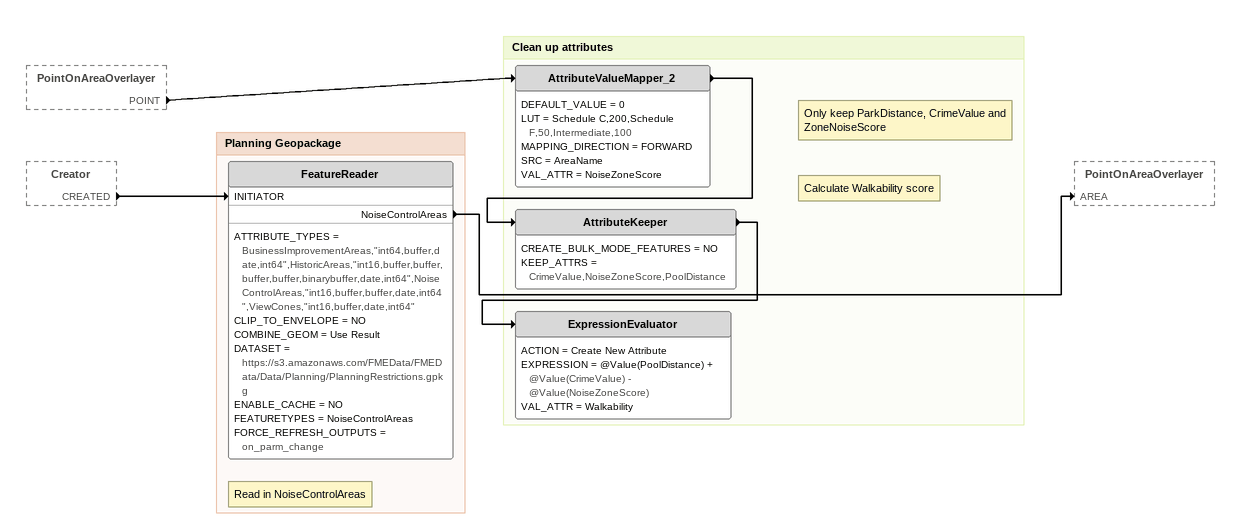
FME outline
PointOnAreaOverlayer [outside]
    POINT -> AttributeValueMapper_2
Creator [outside]
    CREATED -> FeatureReader [INITIATOR]

Bookmark: Planning Geopackage
Note: Read in NoiseControlAreas
FeatureReader
    ATTRIBUTE_TYPES = BusinessImprovementAreas,"int64,buffer,date,int64",HistoricAreas,"int16,buffer,buffer,buffer,buffer,binarybuffer,date,int64",NoiseControlAreas,"int16,buffer,buffer,date,int64",ViewCones,"int16,buffer,date,int64"
    CLIP_TO_ENVELOPE = NO
    COMBINE_GEOM = Use Result
    DATASET = https://s3.amazonaws.com/FMEData/FMEData/Data/Planning/PlanningRestrictions.gpkg
    ENABLE_CACHE = NO
    FEATURETYPES = NoiseControlAreas
    FORCE_REFRESH_OUTPUTS = on_parm_change
    NoiseControlAreas -> PointOnAreaOverlayer [AREA]

Bookmark: Clean up attributes
AttributeValueMapper_2
    DEFAULT_VALUE = 0
    LUT = Schedule C,200,Schedule F,50,Intermediate,100
    MAPPING_DIRECTION = FORWARD
    SRC = AreaName
    VAL_ATTR = NoiseZoneScore
    -> AttributeKeeper
Note: Only keep ParkDistance, CrimeValue and ZoneNoiseScore
AttributeKeeper
    CREATE_BULK_MODE_FEATURES = NO
    KEEP_ATTRS = CrimeValue,NoiseZoneScore,PoolDistance
    -> ExpressionEvaluator
Note: Calculate Walkability score
ExpressionEvaluator
    ACTION = Create New Attribute
    EXPRESSION = @Value(PoolDistance) + @Value(CrimeValue) - @Value(NoiseZoneScore)
    VAL_ATTR = Walkability
